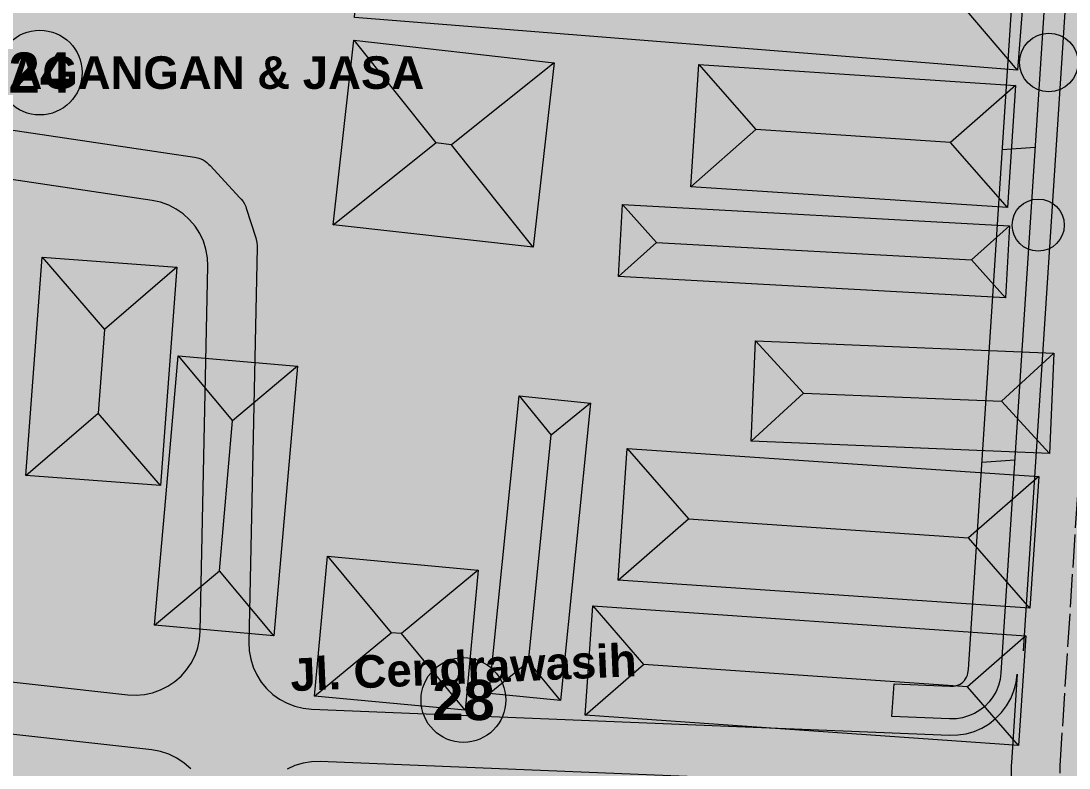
# Model space of a CAD drawing. Header units: metres. Extents: x 305859 to 307221, y 9155922 to 9156786.
# Drawn here: x 306810.8 to 306875.2, y 9156297.3 to 9156343.2 of the extents above; entities that cross this region are included whole.
import ezdxf
from ezdxf.enums import TextEntityAlignment as Align

# ---------------------------------------------------------------- set-up
doc = ezdxf.new("R2010")
doc.units = ezdxf.units.M
doc.linetypes.add('DASHED', pattern=[1.524, 1.27, -0.254])
doc.linetypes.add('DASHED2', pattern=[0.762, 0.635, -0.127])
for name, color, linetype, lineweight, true_color in [('A-ALUR_WISATA', 7, 'DASHED2', 50, 0xeb7800), ('B-BANGUNAN_PERDAGANGAN', 7, 'Continuous', 13, 0xde7878), ('B-BAYANGAN', 7, 'Continuous', 0, 0x76786c), ('J-BADAN_KOLEKTOR', 7, 'Continuous', 13, 0x6e6e6e), ('J-MARKA_TEPI', 7, 'Continuous', 13, 0xffffff), ('J-PERKERASAN_JALAN', 7, 'Continuous', 9, 0x989896), ('J-SUMBU_KOLEKTOR', 7, 'DASHED', 18, 0xffffff), ('P-TROTOAR_AYANI', 7, 'Continuous', 9, 0xd6c8b2), ('S-ZEBRA_CROSS', 7, 'Continuous', 0, 0xffffff), ('T-LABEL_JALAN', 7, 'Continuous', 0, 0x282828), ('T-LABEL_ZONA', 7, 'Continuous', 0, 0x3c3c3c), ('T-NOMOR_ELEMEN', 7, 'Continuous', 18, 0x141414), ('V-JALUR_HIJAU_AYANI', 7, 'Continuous', 0, 0x96cd78), ('V-POHON_PENEDUH', 7, 'Continuous', 13, 0x288232)]:
    doc.layers.add(name, color=color, linetype=linetype, lineweight=lineweight, true_color=true_color)
for name, color, linetype in [('G-PERKERASAN', 7, 'Continuous'), ('G-TANAH', 7, 'Continuous'), ('J-MARKA_JALAN', 7, 'Continuous')]:
    doc.layers.add(name, color=color, linetype=linetype)
doc.styles.add('ARIALB', font='arialbd.ttf')

# ---------------------------------------------------------------- blocks, each defined once
blk = doc.blocks.new('POHON')
at = {"true_color": 0x3e843e}
h = blk.add_hatch(color=97, dxfattribs=at)
h.dxf.hatch_style = 1
edge = h.paths.add_edge_path()
edge.add_arc((0, 0.78), 0.32, 0, 360)
at = {"true_color": 0x347638}
h = blk.add_hatch(color=97, dxfattribs=at)
h.dxf.hatch_style = 1
edge = h.paths.add_edge_path()
edge.add_arc((0, 0), 1, 0, 360)
at = {"true_color": 0x3e843e}
h = blk.add_hatch(color=97, dxfattribs=at)
h.dxf.hatch_style = 1
edge = h.paths.add_edge_path()
edge.add_arc((-0.552, 0.552), 0.32, 0, 360)
at = {"true_color": 0x62a556}
h = blk.add_hatch(color=85, dxfattribs=at)
h.dxf.hatch_style = 1
edge = h.paths.add_edge_path()
edge.add_arc((-0.2, 0.22), 0.55, 0, 360)
at = {"true_color": 0x3e843e}
h = blk.add_hatch(color=97, dxfattribs=at)
h.dxf.hatch_style = 1
edge = h.paths.add_edge_path()
edge.add_arc((0.552, 0.552), 0.32, 0, 360)
at = {"true_color": 0x697060}
h = blk.add_hatch(color=251, dxfattribs=at)
h.dxf.hatch_style = 1
edge = h.paths.add_edge_path()
edge.add_arc((0.38, -0.38), 1, 0, 360)
at = {"true_color": 0x3e843e}
h = blk.add_hatch(color=97, dxfattribs=at)
h.dxf.hatch_style = 1
edge = h.paths.add_edge_path()
edge.add_arc((-0.78, 0), 0.32, 0, 360)
h = blk.add_hatch(color=97, dxfattribs=at)
h.dxf.hatch_style = 1
edge = h.paths.add_edge_path()
edge.add_arc((0.78, 0), 0.32, 0, 360)
h = blk.add_hatch(color=97, dxfattribs=at)
h.dxf.hatch_style = 1
edge = h.paths.add_edge_path()
edge.add_arc((-0.552, -0.552), 0.32, 0, 360)
h = blk.add_hatch(color=97, dxfattribs=at)
h.dxf.hatch_style = 1
edge = h.paths.add_edge_path()
edge.add_arc((0.552, -0.552), 0.32, 0, 360)
h = blk.add_hatch(color=97, dxfattribs=at)
h.dxf.hatch_style = 1
edge = h.paths.add_edge_path()
edge.add_arc((0, -0.78), 0.32, 0, 360)
at = {"color": 99, "lineweight": 9, "true_color": 0x235528}
blk.add_circle((0, 0), 1, dxfattribs=at)

msp = doc.modelspace()

# ---------------------------------------------------------------- hatches: boundary and pattern name
at = {"layer": 'A-ALUR_WISATA', "true_color": 0xeb7800}
h = msp.add_hatch(color=30, dxfattribs=at)
h.dxf.hatch_style = 1
h.paths.add_polyline_path([(306806.538, 9156302.502), (306812.01, 9156302.062), (306811.882, 9156300.468), (306806.406, 9156300.907), (306806.397, 9156300.908), (306805.892, 9156300.954), (306806.038, 9156302.548), (306806.538, 9156302.502)])
h = msp.add_hatch(color=30, dxfattribs=at)
h.dxf.hatch_style = 1
h.paths.add_polyline_path([(306820.976, 9156301.42), (306820.869, 9156299.824), (306814.882, 9156300.227), (306814.99, 9156301.824), (306820.976, 9156301.42)])
h = msp.add_hatch(color=30, dxfattribs=at)
h.dxf.hatch_style = 1
h.paths.add_polyline_path([(306844.903, 9156299.79), (306840.122, 9156297.588), (306840.084, 9156301.908)])
h = msp.add_hatch(color=30, dxfattribs=at)
h.dxf.hatch_style = 1
h.paths.add_polyline_path([(306829.95, 9156300.92), (306829.866, 9156299.323), (306823.875, 9156299.638), (306823.959, 9156301.236), (306829.95, 9156300.92)])
h = msp.add_hatch(color=30, dxfattribs=at)
h.dxf.hatch_style = 1
h.paths.add_polyline_path([(306836.921, 9156300.67), (306838.916, 9156300.64), (306838.891, 9156299.04), (306836.888, 9156299.07), (306836.872, 9156299.071), (306832.878, 9156299.212), (306832.935, 9156300.811), (306836.921, 9156300.67)])
h = msp.add_hatch(color=30, dxfattribs=at)
h.dxf.hatch_style = 1
h.paths.add_polyline_path([(306843.147, 9156300.575), (306847.896, 9156300.617), (306847.91, 9156299.017), (306843.151, 9156298.975), (306843.132, 9156298.975), (306841.891, 9156298.994), (306841.915, 9156300.594), (306843.147, 9156300.575)])
h = msp.add_hatch(color=30, dxfattribs=at)
h.dxf.hatch_style = 1
h.paths.add_polyline_path([(306854.017, 9156300.669), (306856.896, 9156300.692), (306856.909, 9156299.092), (306854.031, 9156299.069), (306850.909, 9156299.042), (306850.896, 9156300.642), (306854.017, 9156300.669)])
h = msp.add_hatch(color=30, dxfattribs=at)
h.dxf.hatch_style = 1
h.paths.add_polyline_path([(306862.83, 9156300.737), (306865.897, 9156300.759), (306865.908, 9156299.159), (306862.842, 9156299.138), (306859.908, 9156299.115), (306859.896, 9156300.715), (306862.83, 9156300.737)])
h = msp.add_hatch(color=30, dxfattribs=at)
h.dxf.hatch_style = 1
h.paths.add_polyline_path([(306869.575, 9156300.781), (306869.576, 9156300.781), (306872.172, 9156300.794), (306872.174, 9156300.794), (306874.253, 9156300.8), (306874.256, 9156300.8), (306874.902, 9156300.8), (306874.902, 9156299.2), (306874.257, 9156299.2), (306872.179, 9156299.194), (306869.584, 9156299.181), (306868.907, 9156299.177), (306868.897, 9156300.777), (306869.575, 9156300.781)])
at = {"layer": 'B-BANGUNAN_PERDAGANGAN', "true_color": 0xa85049}
h = msp.add_hatch(color=15, dxfattribs=at)
h.dxf.hatch_style = 1
h.paths.add_polyline_path([(306871.995, 9156340.158), (306866.204, 9156346.947), (306872.993, 9156352.737), (306872.993, 9156352.737), (306871.995, 9156340.158)])
at = {"layer": 'B-BANGUNAN_PERDAGANGAN', "true_color": 0xac524b}
h = msp.add_hatch(color=15, dxfattribs=at)
h.dxf.hatch_style = 1
h.paths.add_polyline_path([(306831.309, 9156343.386), (306838.098, 9156349.177), (306866.204, 9156346.947), (306871.995, 9156340.158), (306831.309, 9156343.386)])
at = {"layer": 'B-BANGUNAN_PERDAGANGAN', "true_color": 0xd8675e}
h = msp.add_hatch(color=13, dxfattribs=at)
h.dxf.hatch_style = 1
h.paths.add_polyline_path([(306836.299, 9156335.682), (306830.002, 9156330.655), (306831.272, 9156341.979), (306836.299, 9156335.682)])
at = {"layer": 'B-BANGUNAN_PERDAGANGAN', "true_color": 0xd3655c}
h = msp.add_hatch(color=13, dxfattribs=at)
h.dxf.hatch_style = 1
h.paths.add_polyline_path([(306843.56, 9156340.602), (306837.262, 9156335.574), (306836.299, 9156335.682), (306831.272, 9156341.979), (306831.272, 9156341.979), (306843.56, 9156340.602)])
at = {"layer": 'B-BANGUNAN_PERDAGANGAN', "true_color": 0xa75049}
h = msp.add_hatch(color=15, dxfattribs=at)
h.dxf.hatch_style = 1
h.paths.add_polyline_path([(306837.262, 9156335.574), (306843.56, 9156340.602), (306842.289, 9156329.277), (306842.289, 9156329.277), (306837.262, 9156335.574)])
at = {"layer": 'B-BANGUNAN_PERDAGANGAN', "true_color": 0xd7675e}
h = msp.add_hatch(color=13, dxfattribs=at)
h.dxf.hatch_style = 1
h.paths.add_polyline_path([(306852.448, 9156340.496), (306852.448, 9156340.496), (306855.951, 9156336.498), (306851.953, 9156332.995), (306852.448, 9156340.496)])
at = {"layer": 'B-BANGUNAN_PERDAGANGAN', "true_color": 0xd4655c}
h = msp.add_hatch(color=13, dxfattribs=at)
h.dxf.hatch_style = 1
h.paths.add_polyline_path([(306867.889, 9156335.71), (306855.951, 9156336.498), (306852.448, 9156340.496), (306871.887, 9156339.213), (306867.889, 9156335.71)])
at = {"layer": 'B-BANGUNAN_PERDAGANGAN', "true_color": 0xa85049}
h = msp.add_hatch(color=15, dxfattribs=at)
h.dxf.hatch_style = 1
h.paths.add_polyline_path([(306867.889, 9156335.71), (306871.887, 9156339.213), (306871.392, 9156331.712), (306867.889, 9156335.71)])
at = {"layer": 'B-BANGUNAN_PERDAGANGAN', "true_color": 0xab524b}
h = msp.add_hatch(color=15, dxfattribs=at)
h.dxf.hatch_style = 1
h.paths.add_polyline_path([(306851.953, 9156332.995), (306855.951, 9156336.498), (306867.889, 9156335.71), (306871.392, 9156331.712), (306871.392, 9156331.712), (306851.953, 9156332.995)])
at = {"layer": 'B-BANGUNAN_PERDAGANGAN', "true_color": 0xac524b}
h = msp.add_hatch(color=15, dxfattribs=at)
h.dxf.hatch_style = 1
h.paths.add_polyline_path([(306836.299, 9156335.682), (306837.262, 9156335.574), (306842.289, 9156329.277), (306830.002, 9156330.655), (306836.299, 9156335.682)])
at = {"layer": 'B-BANGUNAN_PERDAGANGAN', "true_color": 0xd6665e}
h = msp.add_hatch(color=13, dxfattribs=at)
h.dxf.hatch_style = 1
h.paths.add_polyline_path([(306849.851, 9156329.572), (306847.526, 9156327.49), (306847.769, 9156331.897), (306849.851, 9156329.572)])
at = {"layer": 'B-BANGUNAN_PERDAGANGAN', "true_color": 0xd4655c}
h = msp.add_hatch(color=13, dxfattribs=at)
h.dxf.hatch_style = 1
h.paths.add_polyline_path([(306871.507, 9156330.59), (306869.182, 9156328.507), (306849.851, 9156329.572), (306847.769, 9156331.897), (306871.507, 9156330.59)])
at = {"layer": 'B-BANGUNAN_PERDAGANGAN', "true_color": 0xa95149}
h = msp.add_hatch(color=15, dxfattribs=at)
h.dxf.hatch_style = 1
h.paths.add_polyline_path([(306869.182, 9156328.507), (306871.507, 9156330.59), (306871.264, 9156326.182), (306871.264, 9156326.182), (306869.182, 9156328.507)])
at = {"layer": 'B-BANGUNAN_PERDAGANGAN', "true_color": 0xab524b}
h = msp.add_hatch(color=15, dxfattribs=at)
h.dxf.hatch_style = 1
h.paths.add_polyline_path([(306849.851, 9156329.572), (306869.182, 9156328.507), (306871.264, 9156326.182), (306847.526, 9156327.49), (306847.526, 9156327.49), (306849.851, 9156329.572)])
at = {"layer": 'B-BANGUNAN_PERDAGANGAN', "true_color": 0xd7675e}
h = msp.add_hatch(color=13, dxfattribs=at)
h.dxf.hatch_style = 1
h.paths.add_polyline_path([(306812.14, 9156328.678), (306815.965, 9156324.235), (306815.581, 9156319.098), (306811.138, 9156315.273), (306812.14, 9156328.678)])
at = {"layer": 'B-BANGUNAN_PERDAGANGAN', "true_color": 0xd4655c}
h = msp.add_hatch(color=13, dxfattribs=at)
h.dxf.hatch_style = 1
h.paths.add_polyline_path([(306815.965, 9156324.235), (306812.14, 9156328.678), (306820.408, 9156328.06), (306815.965, 9156324.235)])
at = {"layer": 'B-BANGUNAN_PERDAGANGAN', "true_color": 0xa85049}
h = msp.add_hatch(color=15, dxfattribs=at)
h.dxf.hatch_style = 1
h.paths.add_polyline_path([(306815.581, 9156319.098), (306815.965, 9156324.235), (306820.408, 9156328.06), (306819.406, 9156314.655), (306819.406, 9156314.655), (306815.581, 9156319.098)])
at = {"layer": 'B-BANGUNAN_PERDAGANGAN', "true_color": 0xd6665d}
h = msp.add_hatch(color=13, dxfattribs=at)
h.dxf.hatch_style = 1
h.paths.add_polyline_path([(306858.87, 9156320.329), (306855.669, 9156317.376), (306855.918, 9156323.53), (306858.87, 9156320.329)])
at = {"layer": 'B-BANGUNAN_PERDAGANGAN', "true_color": 0xd4655d}
h = msp.add_hatch(color=13, dxfattribs=at)
h.dxf.hatch_style = 1
h.paths.add_polyline_path([(306874.227, 9156322.789), (306871.025, 9156319.837), (306858.87, 9156320.329), (306855.918, 9156323.53), (306855.918, 9156323.53), (306874.227, 9156322.789)])
at = {"layer": 'B-BANGUNAN_PERDAGANGAN', "true_color": 0xd7675e}
h = msp.add_hatch(color=13, dxfattribs=at)
h.dxf.hatch_style = 1
h.paths.add_polyline_path([(306823.836, 9156318.638), (306823.025, 9156309.419), (306819.045, 9156306.082), (306819.671, 9156313.2), (306820.5, 9156322.619), (306820.5, 9156322.619), (306823.836, 9156318.638)])
at = {"layer": 'B-BANGUNAN_PERDAGANGAN', "true_color": 0xd3655c}
h = msp.add_hatch(color=13, dxfattribs=at)
h.dxf.hatch_style = 1
h.paths.add_polyline_path([(306823.836, 9156318.638), (306820.5, 9156322.619), (306827.817, 9156321.975), (306823.836, 9156318.638)])
at = {"layer": 'B-BANGUNAN_PERDAGANGAN', "true_color": 0xa9514a}
h = msp.add_hatch(color=15, dxfattribs=at)
h.dxf.hatch_style = 1
h.paths.add_polyline_path([(306871.025, 9156319.837), (306874.227, 9156322.789), (306873.978, 9156316.635), (306873.978, 9156316.635), (306871.025, 9156319.837)])
at = {"layer": 'B-BANGUNAN_PERDAGANGAN', "true_color": 0xa85049}
h = msp.add_hatch(color=15, dxfattribs=at)
h.dxf.hatch_style = 1
h.paths.add_polyline_path([(306826.361, 9156305.438), (306826.361, 9156305.438), (306823.025, 9156309.419), (306823.836, 9156318.638), (306827.817, 9156321.975), (306826.361, 9156305.438)])
at = {"layer": 'B-BANGUNAN_PERDAGANGAN', "true_color": 0xd7675e}
h = msp.add_hatch(color=13, dxfattribs=at)
h.dxf.hatch_style = 1
h.paths.add_polyline_path([(306841.427, 9156320.162), (306843.392, 9156317.753), (306841.984, 9156303.871), (306839.575, 9156301.906), (306839.575, 9156301.906), (306841.427, 9156320.162)])
at = {"layer": 'B-BANGUNAN_PERDAGANGAN', "true_color": 0xd3655c}
h = msp.add_hatch(color=13, dxfattribs=at)
h.dxf.hatch_style = 1
h.paths.add_polyline_path([(306845.801, 9156319.718), (306845.801, 9156319.718), (306843.392, 9156317.753), (306841.427, 9156320.162), (306845.801, 9156319.718)])
at = {"layer": 'B-BANGUNAN_PERDAGANGAN', "true_color": 0xa85049}
h = msp.add_hatch(color=15, dxfattribs=at)
h.dxf.hatch_style = 1
h.paths.add_polyline_path([(306841.984, 9156303.871), (306843.392, 9156317.753), (306845.801, 9156319.718), (306843.949, 9156301.462), (306841.984, 9156303.871)])
at = {"layer": 'B-BANGUNAN_PERDAGANGAN', "true_color": 0xab524a}
h = msp.add_hatch(color=15, dxfattribs=at)
h.dxf.hatch_style = 1
h.paths.add_polyline_path([(306858.87, 9156320.329), (306871.025, 9156319.837), (306873.978, 9156316.635), (306855.669, 9156317.376), (306858.87, 9156320.329)])
at = {"layer": 'B-BANGUNAN_PERDAGANGAN', "true_color": 0xab524b}
h = msp.add_hatch(color=15, dxfattribs=at)
h.dxf.hatch_style = 1
h.paths.add_polyline_path([(306815.581, 9156319.098), (306819.406, 9156314.655), (306811.138, 9156315.273), (306815.581, 9156319.098)])
at = {"layer": 'B-BANGUNAN_PERDAGANGAN', "true_color": 0xd7675e}
h = msp.add_hatch(color=13, dxfattribs=at)
h.dxf.hatch_style = 1
h.paths.add_polyline_path([(306851.818, 9156312.622), (306847.5, 9156308.854), (306848.05, 9156316.94), (306851.818, 9156312.622)])
at = {"layer": 'B-BANGUNAN_PERDAGANGAN', "true_color": 0xd4655c}
h = msp.add_hatch(color=13, dxfattribs=at)
h.dxf.hatch_style = 1
h.paths.add_polyline_path([(306873.318, 9156315.22), (306868.999, 9156311.452), (306851.818, 9156312.622), (306848.05, 9156316.94), (306873.318, 9156315.22)])
at = {"layer": 'B-BANGUNAN_PERDAGANGAN', "true_color": 0xa85049}
h = msp.add_hatch(color=15, dxfattribs=at)
h.dxf.hatch_style = 1
h.paths.add_polyline_path([(306872.767, 9156307.134), (306872.767, 9156307.134), (306868.999, 9156311.452), (306873.318, 9156315.22), (306872.767, 9156307.134)])
at = {"layer": 'B-BANGUNAN_PERDAGANGAN', "true_color": 0xab524b}
h = msp.add_hatch(color=15, dxfattribs=at)
h.dxf.hatch_style = 1
h.paths.add_polyline_path([(306851.818, 9156312.622), (306868.999, 9156311.452), (306872.767, 9156307.134), (306847.5, 9156308.854), (306847.5, 9156308.854), (306851.818, 9156312.622)])
at = {"layer": 'B-BANGUNAN_PERDAGANGAN', "true_color": 0xd7675e}
h = msp.add_hatch(color=13, dxfattribs=at)
h.dxf.hatch_style = 1
h.paths.add_polyline_path([(306829.662, 9156310.326), (306829.662, 9156310.326), (306833.564, 9156305.629), (306828.868, 9156301.727), (306829.662, 9156310.326)])
at = {"layer": 'B-BANGUNAN_PERDAGANGAN', "true_color": 0xd3655c}
h = msp.add_hatch(color=13, dxfattribs=at)
h.dxf.hatch_style = 1
h.paths.add_polyline_path([(306834.208, 9156305.57), (306833.564, 9156305.629), (306829.662, 9156310.326), (306838.904, 9156309.472), (306834.208, 9156305.57)])
at = {"layer": 'B-BANGUNAN_PERDAGANGAN', "true_color": 0xac524b}
h = msp.add_hatch(color=15, dxfattribs=at)
h.dxf.hatch_style = 1
h.paths.add_polyline_path([(306823.025, 9156309.419), (306826.361, 9156305.438), (306821.066, 9156305.904), (306819.045, 9156306.082), (306819.045, 9156306.082), (306823.025, 9156309.419)])
at = {"layer": 'B-BANGUNAN_PERDAGANGAN', "true_color": 0xa85049}
h = msp.add_hatch(color=15, dxfattribs=at)
h.dxf.hatch_style = 1
h.paths.add_polyline_path([(306834.208, 9156305.57), (306838.904, 9156309.472), (306838.11, 9156300.874), (306834.208, 9156305.57)])
at = {"layer": 'B-BANGUNAN_PERDAGANGAN', "true_color": 0xd7675e}
h = msp.add_hatch(color=13, dxfattribs=at)
h.dxf.hatch_style = 1
h.paths.add_polyline_path([(306845.933, 9156307.283), (306849.061, 9156303.687), (306845.465, 9156300.559), (306845.465, 9156300.559), (306845.933, 9156307.283)])
at = {"layer": 'B-BANGUNAN_PERDAGANGAN', "true_color": 0xd4655c}
h = msp.add_hatch(color=13, dxfattribs=at)
h.dxf.hatch_style = 1
h.paths.add_polyline_path([(306872.524, 9156305.431), (306872.524, 9156305.43), (306868.928, 9156302.303), (306849.061, 9156303.687), (306845.933, 9156307.283), (306872.524, 9156305.431)])
at = {"layer": 'B-BANGUNAN_PERDAGANGAN', "true_color": 0xac524b}
h = msp.add_hatch(color=15, dxfattribs=at)
h.dxf.hatch_style = 1
h.paths.add_polyline_path([(306828.868, 9156301.727), (306833.564, 9156305.629), (306834.208, 9156305.57), (306838.11, 9156300.874), (306838.11, 9156300.874), (306828.868, 9156301.727)])
at = {"layer": 'B-BANGUNAN_PERDAGANGAN', "true_color": 0xa85049}
h = msp.add_hatch(color=15, dxfattribs=at)
h.dxf.hatch_style = 1
h.paths.add_polyline_path([(306868.928, 9156302.303), (306872.524, 9156305.43), (306872.056, 9156298.707), (306868.928, 9156302.303)])
at = {"layer": 'B-BANGUNAN_PERDAGANGAN', "true_color": 0xac524b}
h = msp.add_hatch(color=15, dxfattribs=at)
h.dxf.hatch_style = 1
h.paths.add_polyline_path([(306841.984, 9156303.871), (306843.949, 9156301.462), (306839.575, 9156301.906), (306841.984, 9156303.871)])
at = {"layer": 'B-BANGUNAN_PERDAGANGAN', "true_color": 0xab524b}
h = msp.add_hatch(color=15, dxfattribs=at)
h.dxf.hatch_style = 1
h.paths.add_polyline_path([(306849.061, 9156303.687), (306868.928, 9156302.303), (306872.056, 9156298.707), (306845.465, 9156300.559), (306849.061, 9156303.687)])
at = {"layer": 'B-BAYANGAN', "true_color": 0x76786c}
h = msp.add_hatch(color=8, dxfattribs=at)
h.dxf.hatch_style = 1
h.paths.add_polyline_path([(306874.043, 9156351.687), (306873.045, 9156339.107), (306832.359, 9156342.336), (306833.357, 9156354.916), (306874.043, 9156351.687)])
h = msp.add_hatch(color=8, dxfattribs=at)
h.dxf.hatch_style = 1
h.paths.add_polyline_path([(306844.61, 9156339.552), (306843.339, 9156328.227), (306831.052, 9156329.605), (306832.322, 9156340.93), (306844.61, 9156339.552)])
h = msp.add_hatch(color=8, dxfattribs=at)
h.dxf.hatch_style = 1
h.paths.add_polyline_path([(306872.937, 9156338.163), (306872.442, 9156330.662), (306853.003, 9156331.945), (306853.498, 9156339.446), (306872.937, 9156338.163)])
h = msp.add_hatch(color=8, dxfattribs=at)
h.dxf.hatch_style = 1
h.paths.add_polyline_path([(306872.557, 9156329.54), (306872.314, 9156325.132), (306848.576, 9156326.44), (306848.819, 9156330.847), (306872.557, 9156329.54)])
h = msp.add_hatch(color=8, dxfattribs=at)
h.dxf.hatch_style = 1
h.paths.add_polyline_path([(306821.458, 9156327.01), (306820.456, 9156313.605), (306812.188, 9156314.223), (306813.19, 9156327.628), (306821.458, 9156327.01)])
h = msp.add_hatch(color=8, dxfattribs=at)
h.dxf.hatch_style = 1
h.paths.add_polyline_path([(306875.277, 9156321.739), (306875.028, 9156315.585), (306856.719, 9156316.326), (306856.968, 9156322.48), (306875.277, 9156321.739)])
h = msp.add_hatch(color=8, dxfattribs=at)
h.dxf.hatch_style = 1
h.paths.add_polyline_path([(306811.791, 9156320.169), (306809.939, 9156307.336), (306801.218, 9156308.595), (306803.07, 9156321.427), (306811.791, 9156320.169)])
h = msp.add_hatch(color=8, dxfattribs=at)
h.dxf.hatch_style = 1
h.paths.add_polyline_path([(306828.867, 9156320.925), (306827.411, 9156304.388), (306820.095, 9156305.032), (306820.721, 9156312.149), (306821.55, 9156321.569), (306828.867, 9156320.925)])
h = msp.add_hatch(color=8, dxfattribs=at)
h.dxf.hatch_style = 1
h.paths.add_polyline_path([(306846.851, 9156318.668), (306844.999, 9156300.412), (306840.625, 9156300.856), (306842.477, 9156319.112), (306846.851, 9156318.668)])
h = msp.add_hatch(color=8, dxfattribs=at)
h.dxf.hatch_style = 1
h.paths.add_polyline_path([(306874.368, 9156314.17), (306873.817, 9156306.084), (306848.55, 9156307.804), (306849.1, 9156315.89), (306874.368, 9156314.17)])
h = msp.add_hatch(color=8, dxfattribs=at)
h.dxf.hatch_style = 1
h.paths.add_polyline_path([(306839.954, 9156308.422), (306839.16, 9156299.823), (306829.918, 9156300.677), (306830.712, 9156309.276), (306839.954, 9156308.422)])
h = msp.add_hatch(color=8, dxfattribs=at)
h.dxf.hatch_style = 1
h.paths.add_polyline_path([(306873.574, 9156304.381), (306873.106, 9156297.657), (306846.515, 9156299.509), (306846.983, 9156306.233), (306873.574, 9156304.381)])
at = {"layer": 'G-PERKERASAN', "true_color": 0xe0ded9}
h = msp.add_hatch(color=254, dxfattribs=at)
h.dxf.hatch_style = 1
h.paths.add_polyline_path([(306908.991, 9156199.224), (306871.946, 9156198.019), (306868.838, 9156144.144), (306843.973, 9156139.654), (306613.966, 9156113.407), (306520.721, 9156109.954), (306448.831, 9156118.111), (306448.831, 9156123.174), (306477.156, 9156118.515), (306520.147, 9156115.685), (306566.866, 9156115.258), (306613.832, 9156118.698), (306780.378, 9156142.221), (306834.175, 9156150.611), (306834.206, 9156150.614), (306834.236, 9156150.619), (306836.67, 9156150.94), (306832.652, 9156160.25), (306794.325, 9156155.537), (306785.065, 9156153.865), (306754.667, 9156148.377), (306749.086, 9156147.369), (306735.941, 9156145.416), (306694.109, 9156139.201), (306682.572, 9156137.435), (306647.045, 9156131.998), (306596.424, 9156127.396), (306534.299, 9156127.396), (306532.491, 9156127.582), (306527.336, 9156128.112), (306527.76, 9156145.94), (306529.801, 9156231.677), (306512.264, 9156228.096), (306472.743, 9156232.048), (306466.174, 9156213.241), (306448.831, 9156196.713), (306448.831, 9156532.371), (306504.834, 9156523.084), (306572.178, 9156510.306), (306677.166, 9156490.276), (306781.809, 9156471.972), (306833.432, 9156467.309), (306884.355, 9156462.71), (306888.869, 9156462.302), (306908.991, 9156460.229), (306908.991, 9156405.135), (306880.738, 9156410.367), (306872.191, 9156289.958), (306880.063, 9156289.504), (306887.261, 9156399.075), (306908.991, 9156395.952), (306908.991, 9156283.201), (306908.991, 9156208.942), (306891.749, 9156208.374), (306886.184, 9156208.191), (306882.096, 9156208.056), (306881.637, 9156222), (306879.908, 9156222), (306879.787, 9156200), (306885.632, 9156200.303), (306885.601, 9156199.857), (306906.625, 9156201.392), (306908.7, 9156201.5), (306908.991, 9156201.535), (306908.991, 9156199.224)])
at = {"layer": 'G-TANAH', "true_color": 0xddc498}
h = msp.add_hatch(color=31, dxfattribs=at)
h.dxf.hatch_style = 1
h.paths.add_polyline_path([(306990.914, 9156275.514), (306984.02, 9156275.967), (306957.078, 9156277.737), (306964.322, 9156387.999), (306887.261, 9156399.075), (306880.063, 9156289.504), (306871.511, 9156289.998), (306880.545, 9156410.402), (306972.637, 9156393.351), (306964.486, 9156279.602), (306990.978, 9156277.564), (306990.915, 9156275.513), (306990.915, 9156275.514), (306990.914, 9156275.514)])
at = {"layer": 'G-TANAH', "true_color": 0xba9c6e}
h = msp.add_hatch(dxfattribs=at)
h.set_pattern_fill('AR-SAND', color=33, scale=0.06)
h.paths.add_polyline_path([(306990.914, 9156275.514), (306984.02, 9156275.967), (306957.078, 9156277.737), (306964.322, 9156387.999), (306887.261, 9156399.075), (306880.063, 9156289.504), (306871.511, 9156289.998), (306880.545, 9156410.402), (306972.637, 9156393.351), (306964.486, 9156279.602), (306990.978, 9156277.564), (306990.915, 9156275.513), (306990.915, 9156275.514), (306990.914, 9156275.514)])
at = {"layer": 'J-BADAN_KOLEKTOR', "true_color": 0x54565a}
h = msp.add_hatch(color=251, dxfattribs=at)
h.dxf.hatch_style = 1
h.paths.add_polyline_path([(306895.109, 9156755), (306901.126, 9156755), (306901.06, 9156754.126), (306900.401, 9156745.424), (306900.396, 9156745.357), (306900.393, 9156745.291), (306895.475, 9156629.11), (306895.474, 9156629.085), (306895.474, 9156629.061), (306893.315, 9156557.748), (306893.149, 9156552.271), (306893.014, 9156547.717), (306892.993, 9156546.713), (306891.335, 9156465.673), (306891.237, 9156460.847), (306891.218, 9156460.566), (306890.645, 9156455.57), (306884.99, 9156406.251), (306884.352, 9156400.688), (306883.008, 9156380.059), (306877.639, 9156297.634), (306877.621, 9156297.351), (306877.32, 9156262.081), (306877.209, 9156249.122), (306877.194, 9156247.327), (306877.054, 9156230.998), (306876.993, 9156223.828), (306876.993, 9156223.827), (306876.813, 9156202.951), (306876.76, 9156196.862), (306876.753, 9156196.674), (306876.43, 9156192.144), (306875.837, 9156183.84), (306875.836, 9156183.815), (306875.834, 9156183.79), (306874.011, 9156152.681), (306874.01, 9156152.675), (306874.01, 9156152.669), (306873.9, 9156150.695), (306873.792, 9156148.75), (306873.788, 9156148.669), (306873.786, 9156148.588), (306873.743, 9156145.719), (306873.719, 9156144.136), (306873.718, 9156144.098), (306873.716, 9156144.044), (306873.716, 9156144.024), (306873.714, 9156143.986), (306873.657, 9156142.889), (306873.495, 9156139.805), (306873.492, 9156139.752), (306873.491, 9156139.7), (306873.213, 9156129.068), (306873.057, 9156123.08), (306872.863, 9156115.623), (306872.83, 9156115.253), (306872.163, 9156110.834), (306864.194, 9156058.08), (306864.167, 9156057.904), (306864.156, 9156057.726), (306856.177, 9155926.453), (306856.161, 9155926.329), (306856.143, 9155926.324), (306850.18, 9155926.687), (306850.597, 9155933.547), (306857.836, 9156052.639), (306858.186, 9156058.401), (306858.215, 9156058.667), (306858.909, 9156063.262), (306864.38, 9156099.484), (306866.833, 9156115.72), (306866.87, 9156115.965), (306866.876, 9156116.213), (306866.922, 9156117.98), (306867.495, 9156139.935), (306867.495, 9156139.962), (306867.497, 9156140.001), (306867.498, 9156140.014), (306867.499, 9156140.041), (306867.717, 9156144.189), (306867.72, 9156144.264), (306867.722, 9156144.338), (306867.781, 9156148.295), (306867.789, 9156148.8), (306867.79, 9156148.84), (306867.793, 9156148.916), (306867.793, 9156148.921), (306867.795, 9156148.961), (306867.862, 9156150.175), (306868.019, 9156153.006), (306869.543, 9156179.003), (306869.847, 9156184.185), (306869.849, 9156184.223), (306870.257, 9156189.937), (306870.599, 9156194.727), (306870.753, 9156196.882), (306870.761, 9156197.007), (306870.763, 9156197.132), (306870.863, 9156208.724), (306870.993, 9156223.879), (306870.993, 9156223.879), (306871.049, 9156230.433), (306871.196, 9156247.647), (306871.329, 9156263.171), (306871.446, 9156276.873), (306871.551, 9156289.206), (306871.622, 9156297.487), (306871.628, 9156297.656), (306871.981, 9156303.077), (306872.914, 9156317.396), (306878.368, 9156401.127), (306878.372, 9156401.176), (306878.38, 9156401.273), (306878.385, 9156401.322), (306880.543, 9156420.136), (306884.601, 9156455.528), (306885.241, 9156461.11), (306885.363, 9156467.081), (306887.015, 9156547.847), (306887.016, 9156547.874), (306887.152, 9156552.449), (306887.152, 9156552.45), (306889.305, 9156623.574), (306889.305, 9156623.574), (306889.478, 9156629.285), (306889.479, 9156629.321), (306889.699, 9156634.526), (306892.239, 9156694.527), (306894.165, 9156740.037), (306894.403, 9156745.661), (306894.409, 9156745.761), (306894.798, 9156750.892), (306895.109, 9156755)])
at = {"layer": 'J-MARKA_JALAN', "true_color": 0xffffff}
h = msp.add_hatch(color=7, dxfattribs=at)
h.dxf.hatch_style = 1
h.paths.add_polyline_path([(306874.915, 9156327.2), (306874.165, 9156325.6), (306874.635, 9156325.6), (306874.635, 9156322.8), (306875.195, 9156322.8), (306875.195, 9156325.6), (306875.665, 9156325.6)])
at = {"layer": 'J-PERKERASAN_JALAN', "true_color": 0xa8a8a6}
h = msp.add_hatch(color=253, dxfattribs=at)
h.dxf.hatch_style = 1
h.paths.add_polyline_path([(306746.832, 9156309.677), (306817.409, 9156301.821), (306817.919, 9156301.797), (306818.429, 9156301.838), (306818.928, 9156301.944), (306819.41, 9156302.113), (306819.867, 9156302.341), (306820.291, 9156302.626), (306820.675, 9156302.963), (306821.013, 9156303.345), (306821.299, 9156303.768), (306821.53, 9156304.224), (306821.7, 9156304.705), (306821.808, 9156305.205), (306821.851, 9156305.713), (306822.316, 9156328.115), (306822.293, 9156328.639), (306822.201, 9156329.156), (306822.042, 9156329.656), (306821.819, 9156330.131), (306821.536, 9156330.573), (306821.197, 9156330.973), (306820.809, 9156331.327), (306820.378, 9156331.626), (306819.912, 9156331.866), (306819.418, 9156332.043), (306818.905, 9156332.154), (306796.802, 9156335.438), (306796.706, 9156335.455), (306796.541, 9156335.496), (306796.403, 9156335.546), (306796.271, 9156335.608), (306796.146, 9156335.683), (306796.008, 9156335.784), (306795.934, 9156335.847), (306794.592, 9156337.057), (306794.516, 9156337.129), (306794.392, 9156337.267), (306794.3, 9156337.394), (306794.221, 9156337.532), (306794.158, 9156337.676), (306794.101, 9156337.852), (306794.077, 9156337.954), (306793.793, 9156339.328), (306793.777, 9156339.417), (306793.759, 9156339.573), (306793.756, 9156339.708), (306793.766, 9156339.865), (306793.778, 9156339.954), (306798.226, 9156368.179), (306798.253, 9156368.299), (306798.376, 9156368.288), (306801.081, 9156367.862), (306801.201, 9156367.835), (306801.19, 9156367.712), (306797.215, 9156342.489), (306797.167, 9156341.965), (306797.189, 9156341.44), (306797.279, 9156340.921), (306797.437, 9156340.419), (306797.659, 9156339.943), (306797.942, 9156339.499), (306798.281, 9156339.096), (306798.67, 9156338.742), (306799.101, 9156338.441), (306799.569, 9156338.2), (306800.064, 9156338.022), (306800.578, 9156337.91), (306821.494, 9156334.803), (306821.589, 9156334.786), (306821.752, 9156334.746), (306821.888, 9156334.697), (306822.018, 9156334.637), (306822.143, 9156334.563), (306822.259, 9156334.479), (306822.385, 9156334.367), (306822.452, 9156334.298), (306824.288, 9156332.324), (306824.361, 9156332.242), (306824.475, 9156332.089), (306824.558, 9156331.947), (306824.636, 9156331.773), (306824.672, 9156331.67), (306825.253, 9156329.863), (306825.284, 9156329.757), (306825.323, 9156329.568), (306825.34, 9156329.376), (306825.341, 9156329.265), (306824.837, 9156305.022), (306824.86, 9156304.506), (306824.949, 9156303.997), (306825.103, 9156303.504), (306825.319, 9156303.035), (306825.593, 9156302.597), (306825.922, 9156302.199), (306826.3, 9156301.846), (306826.719, 9156301.545), (306827.174, 9156301.301), (306827.657, 9156301.117), (306828.159, 9156300.997), (306828.673, 9156300.942), (306867.826, 9156299.34), (306868.341, 9156299.352), (306868.85, 9156299.431), (306869.345, 9156299.574), (306869.817, 9156299.779), (306870.26, 9156300.044), (306870.664, 9156300.363), (306871.024, 9156300.731), (306871.334, 9156301.143), (306871.588, 9156301.591), (306871.783, 9156302.068), (306871.914, 9156302.566), (306871.981, 9156303.077), (306871.628, 9156297.656), (306871.622, 9156297.487), (306871.551, 9156289.206), (306871.524, 9156289.878), (306871.433, 9156290.545), (306871.279, 9156291.2), (306871.062, 9156291.837), (306870.785, 9156292.45), (306870.451, 9156293.034), (306870.062, 9156293.583), (306869.622, 9156294.092), (306869.135, 9156294.556), (306868.606, 9156294.972), (306868.039, 9156295.335), (306867.91, 9156295.401), (306868.394, 9156296.053), (306868.249, 9156296.087), (306867.739, 9156296.141), (306829.204, 9156297.718), (306828.68, 9156297.705), (306828.162, 9156297.624), (306827.659, 9156297.475), (306827.18, 9156297.263), (306826.733, 9156296.989), (306826.326, 9156296.659), (306825.965, 9156296.279), (306825.657, 9156295.855), (306825.407, 9156295.395), (306825.219, 9156294.905), (306825.097, 9156294.396), (306825.043, 9156293.875), (306825.057, 9156293.351), (306825.803, 9156285.331), (306825.809, 9156285.261), (306825.81, 9156285.243), (306825.813, 9156285.172), (306825.892, 9156281.593), (306825.891, 9156281.498), (306825.872, 9156281.289), (306825.854, 9156281.194), (306825.178, 9156277.985), (306825.168, 9156277.941), (306825.166, 9156277.93), (306825.155, 9156277.885), (306813.731, 9156233.802), (306813.692, 9156233.685), (306813.571, 9156233.708), (306811.405, 9156234.27), (306811.288, 9156234.308), (306811.311, 9156234.429), (306822.71, 9156278.418), (306822.752, 9156278.596), (306823.295, 9156281.173), (306823.364, 9156281.628), (306823.38, 9156282.087), (306823.317, 9156284.967), (306823.3, 9156285.249), (306822.408, 9156294.834), (306822.321, 9156295.373), (306822.16, 9156295.896), (306821.93, 9156296.391), (306821.635, 9156296.851), (306821.279, 9156297.266), (306820.871, 9156297.629), (306820.417, 9156297.933), (306819.925, 9156298.172), (306819.406, 9156298.341), (306818.868, 9156298.439), (306746.832, 9156306.458), (306746.832, 9156309.677)])
at = {"layer": 'P-TROTOAR_AYANI', "true_color": 0xd8d0c2}
h = msp.add_hatch(color=254, dxfattribs=at)
h.dxf.hatch_style = 1
h.paths.add_polyline_path([(306881.294, 9156458.906), (306881.675, 9156458.792), (306882.037, 9156458.628), (306882.375, 9156458.418), (306882.682, 9156458.166), (306882.953, 9156457.874), (306883.183, 9156457.55), (306883.368, 9156457.197), (306883.504, 9156456.824), (306883.59, 9156456.435), (306883.624, 9156456.039), (306883.604, 9156455.609), (306877.392, 9156401.436), (306877.391, 9156401.424), (306877.386, 9156401.375), (306877.384, 9156401.363), (306877.376, 9156401.265), (306877.375, 9156401.253), (306877.371, 9156401.204), (306877.37, 9156401.192), (306870.985, 9156303.174), (306870.931, 9156302.759), (306870.832, 9156302.386), (306870.687, 9156302.028), (306870.496, 9156301.693), (306870.264, 9156301.384), (306869.994, 9156301.108), (306869.691, 9156300.869), (306869.359, 9156300.67), (306869.005, 9156300.517), (306868.634, 9156300.409), (306868.253, 9156300.351), (306867.835, 9156300.341), (306864.296, 9156300.486), (306864.426, 9156302.482), (306867.852, 9156302.342), (306868.077, 9156302.347), (306868.203, 9156302.367), (306868.326, 9156302.402), (306868.444, 9156302.453), (306868.553, 9156302.519), (306868.654, 9156302.598), (306868.743, 9156302.69), (306868.82, 9156302.792), (306868.883, 9156302.903), (306868.932, 9156303.022), (306868.964, 9156303.145), (306868.994, 9156303.368), (306875.374, 9156401.322), (306875.377, 9156401.358), (306875.381, 9156401.407), (306875.384, 9156401.444), (306875.392, 9156401.542), (306875.396, 9156401.578), (306875.401, 9156401.627), (306875.405, 9156401.664), (306881.609, 9156455.77), (306881.62, 9156456.002), (306881.609, 9156456.133), (306881.58, 9156456.262), (306881.535, 9156456.386), (306881.474, 9156456.502), (306881.398, 9156456.61), (306881.308, 9156456.706), (306881.206, 9156456.79), (306881.094, 9156456.86), (306880.974, 9156456.914), (306880.848, 9156456.952), (306880.619, 9156456.988), (306877.255, 9156457.297), (306877.482, 9156459.285), (306880.868, 9156458.974), (306881.294, 9156458.906)])
at = {"layer": 'P-TROTOAR_AYANI', "true_color": 0xc4bcae}
h = msp.add_hatch(dxfattribs=at)
h.set_pattern_fill('NET', color=9, scale=6, angle=4)
h.paths.add_polyline_path([(306881.294, 9156458.906), (306881.675, 9156458.792), (306882.037, 9156458.628), (306882.375, 9156458.418), (306882.682, 9156458.166), (306882.953, 9156457.874), (306883.183, 9156457.55), (306883.368, 9156457.197), (306883.504, 9156456.824), (306883.59, 9156456.435), (306883.624, 9156456.039), (306883.604, 9156455.609), (306877.392, 9156401.436), (306877.391, 9156401.424), (306877.386, 9156401.375), (306877.384, 9156401.363), (306877.376, 9156401.265), (306877.375, 9156401.253), (306877.371, 9156401.204), (306877.37, 9156401.192), (306870.985, 9156303.174), (306870.931, 9156302.759), (306870.832, 9156302.386), (306870.687, 9156302.028), (306870.496, 9156301.693), (306870.264, 9156301.384), (306869.994, 9156301.108), (306869.691, 9156300.869), (306869.359, 9156300.67), (306869.005, 9156300.517), (306868.634, 9156300.409), (306868.253, 9156300.351), (306867.835, 9156300.341), (306864.296, 9156300.486), (306864.426, 9156302.482), (306867.852, 9156302.342), (306868.077, 9156302.347), (306868.203, 9156302.367), (306868.326, 9156302.402), (306868.444, 9156302.453), (306868.553, 9156302.519), (306868.654, 9156302.598), (306868.743, 9156302.69), (306868.82, 9156302.792), (306868.883, 9156302.903), (306868.932, 9156303.022), (306868.964, 9156303.145), (306868.994, 9156303.368), (306875.374, 9156401.322), (306875.377, 9156401.358), (306875.381, 9156401.407), (306875.384, 9156401.444), (306875.392, 9156401.542), (306875.396, 9156401.578), (306875.401, 9156401.627), (306875.405, 9156401.664), (306881.609, 9156455.77), (306881.62, 9156456.002), (306881.609, 9156456.133), (306881.58, 9156456.262), (306881.535, 9156456.386), (306881.474, 9156456.502), (306881.398, 9156456.61), (306881.308, 9156456.706), (306881.206, 9156456.79), (306881.094, 9156456.86), (306880.974, 9156456.914), (306880.848, 9156456.952), (306880.619, 9156456.988), (306877.255, 9156457.297), (306877.482, 9156459.285), (306880.868, 9156458.974), (306881.294, 9156458.906)])
at = {"layer": 'S-ZEBRA_CROSS', "true_color": 0xffffff}
h = msp.add_hatch(color=7, dxfattribs=at)
h.dxf.hatch_style = 1
h.paths.add_polyline_path([(306871.41, 9156336.47), (306871.41, 9156339.47), (306871.91, 9156339.47), (306871.91, 9156336.47), (306871.41, 9156336.47)])
h = msp.add_hatch(color=7, dxfattribs=at)
h.dxf.hatch_style = 1
h.paths.add_polyline_path([(306872.21, 9156336.47), (306872.21, 9156339.47), (306872.71, 9156339.47), (306872.71, 9156336.47), (306872.21, 9156336.47)])
h = msp.add_hatch(color=7, dxfattribs=at)
h.dxf.hatch_style = 1
h.paths.add_polyline_path([(306873.01, 9156336.47), (306873.01, 9156339.47), (306873.51, 9156339.47), (306873.51, 9156336.47), (306873.01, 9156336.47)])
h = msp.add_hatch(color=7, dxfattribs=at)
h.dxf.hatch_style = 1
h.paths.add_polyline_path([(306873.81, 9156336.47), (306873.81, 9156339.47), (306874.31, 9156339.47), (306874.31, 9156336.47), (306873.81, 9156336.47)])
h = msp.add_hatch(color=7, dxfattribs=at)
h.dxf.hatch_style = 1
h.paths.add_polyline_path([(306874.61, 9156336.47), (306874.61, 9156339.47), (306875.11, 9156339.47), (306875.11, 9156336.47), (306874.61, 9156336.47)])
h = msp.add_hatch(color=7, dxfattribs=at)
h.dxf.hatch_style = 1
h.paths.add_polyline_path([(306868.937, 9156298.5), (306868.937, 9156301.5), (306869.437, 9156301.5), (306869.437, 9156298.5), (306868.937, 9156298.5)])
h = msp.add_hatch(color=7, dxfattribs=at)
h.dxf.hatch_style = 1
h.paths.add_polyline_path([(306869.737, 9156298.5), (306869.737, 9156301.5), (306870.237, 9156301.5), (306870.237, 9156298.5), (306869.737, 9156298.5)])
h = msp.add_hatch(color=7, dxfattribs=at)
h.dxf.hatch_style = 1
h.paths.add_polyline_path([(306870.537, 9156298.5), (306870.537, 9156301.5), (306871.037, 9156301.5), (306871.037, 9156298.5), (306870.537, 9156298.5)])
h = msp.add_hatch(color=7, dxfattribs=at)
h.dxf.hatch_style = 1
h.paths.add_polyline_path([(306871.337, 9156298.5), (306871.337, 9156301.5), (306871.837, 9156301.5), (306871.837, 9156298.5), (306871.337, 9156298.5)])
h = msp.add_hatch(color=7, dxfattribs=at)
h.dxf.hatch_style = 1
h.paths.add_polyline_path([(306872.137, 9156298.5), (306872.137, 9156301.5), (306872.637, 9156301.5), (306872.637, 9156298.5), (306872.137, 9156298.5)])
h = msp.add_hatch(color=7, dxfattribs=at)
h.dxf.hatch_style = 1
h.paths.add_polyline_path([(306872.937, 9156298.5), (306872.937, 9156301.5), (306873.437, 9156301.5), (306873.437, 9156298.5), (306872.937, 9156298.5)])
h = msp.add_hatch(color=7, dxfattribs=at)
h.dxf.hatch_style = 1
h.paths.add_polyline_path([(306873.737, 9156298.5), (306873.737, 9156301.5), (306874.237, 9156301.5), (306874.237, 9156298.5), (306873.737, 9156298.5)])
h = msp.add_hatch(color=7, dxfattribs=at)
h.dxf.hatch_style = 1
h.paths.add_polyline_path([(306874.537, 9156298.5), (306874.537, 9156301.5), (306875.037, 9156301.5), (306875.037, 9156298.5), (306874.537, 9156298.5)])
at = {"layer": 'T-NOMOR_ELEMEN', "true_color": 0xffffff}
h = msp.add_hatch(color=7, dxfattribs=at)
h.dxf.hatch_style = 1
edge = h.paths.add_edge_path()
edge.add_arc((306812, 9156340), 2.6, 0, 360)
h = msp.add_hatch(color=7, dxfattribs=at)
h.dxf.hatch_style = 1
edge = h.paths.add_edge_path()
edge.add_arc((306838, 9156301.5), 2.6, 0, 360)
at = {"layer": 'V-JALUR_HIJAU_AYANI', "true_color": 0x8abe64}
h = msp.add_hatch(color=83, dxfattribs=at)
h.dxf.hatch_style = 1
h.paths.add_polyline_path([(306881.517, 9156459.883), (306882.025, 9156459.731), (306882.509, 9156459.513), (306882.96, 9156459.233), (306883.369, 9156458.895), (306883.731, 9156458.506), (306884.037, 9156458.073), (306884.284, 9156457.603), (306884.466, 9156457.105), (306884.581, 9156456.587), (306884.626, 9156456.058), (306884.601, 9156455.528), (306878.385, 9156401.322), (306878.38, 9156401.273), (306878.372, 9156401.176), (306878.368, 9156401.127), (306871.981, 9156303.077), (306871.914, 9156302.566), (306871.783, 9156302.068), (306871.588, 9156301.591), (306871.334, 9156301.143), (306871.024, 9156300.731), (306870.664, 9156300.363), (306870.26, 9156300.044), (306869.817, 9156299.779), (306869.345, 9156299.574), (306868.85, 9156299.431), (306868.341, 9156299.352), (306867.826, 9156299.34), (306864.231, 9156299.487), (306864.296, 9156300.486), (306867.835, 9156300.341), (306868.253, 9156300.351), (306868.634, 9156300.409), (306869.005, 9156300.517), (306869.359, 9156300.67), (306869.691, 9156300.869), (306869.994, 9156301.108), (306870.264, 9156301.384), (306870.496, 9156301.693), (306870.687, 9156302.028), (306870.832, 9156302.386), (306870.931, 9156302.759), (306870.985, 9156303.174), (306877.37, 9156401.192), (306877.371, 9156401.204), (306877.375, 9156401.253), (306877.376, 9156401.265), (306877.384, 9156401.363), (306877.386, 9156401.375), (306877.391, 9156401.424), (306877.392, 9156401.436), (306883.604, 9156455.609), (306883.624, 9156456.039), (306883.59, 9156456.435), (306883.504, 9156456.824), (306883.368, 9156457.197), (306883.183, 9156457.55), (306882.953, 9156457.874), (306882.682, 9156458.166), (306882.375, 9156458.418), (306882.037, 9156458.628), (306881.675, 9156458.792), (306881.294, 9156458.906), (306880.868, 9156458.974), (306877.482, 9156459.285), (306877.596, 9156460.279), (306880.993, 9156459.967), (306881.517, 9156459.883)])

# ---------------------------------------------------------------- linework, layer by layer
at = {"layer": 'B-BANGUNAN_PERDAGANGAN', "color": 29, "lineweight": 9, "true_color": 0x69322e}
for p, q in [((306871.995, 9156340.158), (306866.204, 9156346.947)), ((306831.272, 9156341.979), (306836.299, 9156335.682)), ((306843.56, 9156340.602), (306837.262, 9156335.574)), ((306852.448, 9156340.496), (306855.951, 9156336.498)), ((306871.887, 9156339.213), (306867.889, 9156335.71)), ((306851.953, 9156332.995), (306855.951, 9156336.498)), ((306867.889, 9156335.71), (306855.951, 9156336.498)), ((306830.002, 9156330.655), (306836.299, 9156335.682)), ((306837.262, 9156335.574), (306836.299, 9156335.682)), ((306842.289, 9156329.277), (306837.262, 9156335.574)), ((306871.392, 9156331.712), (306867.889, 9156335.71)), ((306847.769, 9156331.897), (306849.851, 9156329.572)), ((306871.507, 9156330.59), (306869.182, 9156328.507)), ((306847.526, 9156327.49), (306849.851, 9156329.572)), ((306849.851, 9156329.572), (306869.182, 9156328.507)), ((306812.14, 9156328.678), (306815.965, 9156324.235)), ((306820.408, 9156328.06), (306815.965, 9156324.235)), ((306871.264, 9156326.182), (306869.182, 9156328.507)), ((306815.965, 9156324.235), (306815.581, 9156319.098)), ((306855.918, 9156323.53), (306858.87, 9156320.329)), ((306820.5, 9156322.619), (306823.836, 9156318.638)), ((306874.227, 9156322.789), (306871.025, 9156319.837)), ((306827.817, 9156321.975), (306823.836, 9156318.638)), ((306841.427, 9156320.162), (306843.392, 9156317.753)), ((306845.801, 9156319.718), (306843.392, 9156317.753)), ((306855.669, 9156317.376), (306858.87, 9156320.329)), ((306858.87, 9156320.329), (306871.025, 9156319.837)), ((306873.978, 9156316.635), (306871.025, 9156319.837)), ((306811.138, 9156315.273), (306815.581, 9156319.098)), ((306819.406, 9156314.655), (306815.581, 9156319.098)), ((306823.025, 9156309.419), (306823.836, 9156318.638)), ((306841.984, 9156303.871), (306843.392, 9156317.753)), ((306848.05, 9156316.94), (306851.818, 9156312.622)), ((306873.318, 9156315.22), (306868.999, 9156311.452)), ((306847.5, 9156308.854), (306851.818, 9156312.622)), ((306851.818, 9156312.622), (306868.999, 9156311.452)), ((306872.767, 9156307.134), (306868.999, 9156311.452)), ((306829.662, 9156310.326), (306833.564, 9156305.629)), ((306819.045, 9156306.082), (306823.025, 9156309.419)), ((306826.361, 9156305.438), (306823.025, 9156309.419)), ((306838.904, 9156309.472), (306834.208, 9156305.57)), ((306845.933, 9156307.283), (306849.061, 9156303.687)), ((306828.868, 9156301.727), (306833.564, 9156305.629)), ((306834.208, 9156305.57), (306833.564, 9156305.629)), ((306838.11, 9156300.874), (306834.208, 9156305.57)), ((306872.524, 9156305.43), (306868.928, 9156302.303)), ((306839.575, 9156301.906), (306841.984, 9156303.871)), ((306843.949, 9156301.462), (306841.984, 9156303.871)), ((306845.465, 9156300.559), (306849.061, 9156303.687)), ((306868.928, 9156302.303), (306849.061, 9156303.687)), ((306872.056, 9156298.707), (306868.928, 9156302.303))]:
    msp.add_line(p, q, dxfattribs=at)
at = {"layer": 'B-BANGUNAN_PERDAGANGAN', "color": 29, "lineweight": 13, "true_color": 0x69322e}
for points in [[(306872.993, 9156352.737), (306871.995, 9156340.157), (306831.309, 9156343.386), (306832.307, 9156355.966), (306872.993, 9156352.737)], [(306843.56, 9156340.602), (306842.29, 9156329.277), (306830.002, 9156330.655), (306831.272, 9156341.98), (306843.56, 9156340.602)], [(306871.887, 9156339.213), (306871.392, 9156331.712), (306851.953, 9156332.995), (306852.448, 9156340.496), (306871.887, 9156339.213)], [(306871.507, 9156330.59), (306871.264, 9156326.182), (306847.526, 9156327.49), (306847.769, 9156331.897), (306871.507, 9156330.59)], [(306820.408, 9156328.06), (306819.406, 9156314.655), (306811.138, 9156315.273), (306812.14, 9156328.678), (306820.408, 9156328.06)], [(306874.227, 9156322.789), (306873.978, 9156316.635), (306855.669, 9156317.376), (306855.918, 9156323.53), (306874.227, 9156322.789)], [(306827.817, 9156321.975), (306826.361, 9156305.438), (306819.045, 9156306.082), (306819.671, 9156313.2), (306820.5, 9156322.619), (306827.817, 9156321.975)], [(306845.801, 9156319.718), (306843.949, 9156301.462), (306839.575, 9156301.906), (306841.427, 9156320.162), (306845.801, 9156319.718)], [(306873.318, 9156315.22), (306872.767, 9156307.134), (306847.5, 9156308.854), (306848.05, 9156316.94), (306873.318, 9156315.22)], [(306838.904, 9156309.472), (306838.11, 9156300.873), (306828.868, 9156301.727), (306829.662, 9156310.326), (306838.904, 9156309.472)], [(306872.524, 9156305.431), (306872.056, 9156298.707), (306845.465, 9156300.559), (306845.933, 9156307.283), (306872.524, 9156305.431)]]:
    msp.add_lwpolyline(points, close=True, dxfattribs=at)
at = {"layer": 'J-MARKA_TEPI'}
msp.add_lwpolyline([(306872.376, 9156304.523), (306878.669, 9156401.132), (306878.681, 9156401.264), (306884.732, 9156454.035)], dxfattribs=at)
at = {"layer": 'J-PERKERASAN_JALAN', "color": 8, "lineweight": 13, "true_color": 0x787876}
for points in [[(306800.578, 9156337.91), (306821.494, 9156334.803), (306821.589, 9156334.786), (306821.752, 9156334.746), (306821.888, 9156334.697), (306822.018, 9156334.637), (306822.143, 9156334.563), (306822.259, 9156334.479), (306822.385, 9156334.367), (306822.452, 9156334.298), (306824.288, 9156332.324), (306824.361, 9156332.242), (306824.475, 9156332.089), (306824.558, 9156331.947), (306824.636, 9156331.773), (306824.672, 9156331.67), (306825.253, 9156329.863), (306825.284, 9156329.757), (306825.323, 9156329.568), (306825.34, 9156329.376), (306825.341, 9156329.265), (306824.837, 9156305.022), (306824.86, 9156304.506), (306824.949, 9156303.997), (306825.103, 9156303.504), (306825.319, 9156303.035), (306825.593, 9156302.597), (306825.922, 9156302.199), (306826.3, 9156301.846), (306826.719, 9156301.545), (306827.174, 9156301.301), (306827.657, 9156301.117), (306828.159, 9156300.997), (306828.673, 9156300.942), (306867.826, 9156299.34), (306868.341, 9156299.352), (306868.85, 9156299.431), (306869.345, 9156299.574), (306869.817, 9156299.779), (306870.26, 9156300.044), (306870.664, 9156300.363), (306871.024, 9156300.731), (306871.334, 9156301.143), (306871.588, 9156301.591), (306871.783, 9156302.068), (306871.914, 9156302.566), (306871.981, 9156303.077), (306871.628, 9156297.656), (306871.622, 9156297.487), (306871.551, 9156289.206)], [(306742.925, 9156310.112), (306817.409, 9156301.821), (306817.919, 9156301.797), (306818.429, 9156301.838), (306818.928, 9156301.944), (306819.41, 9156302.113), (306819.867, 9156302.341), (306820.291, 9156302.626), (306820.675, 9156302.963), (306821.013, 9156303.345), (306821.299, 9156303.768), (306821.53, 9156304.224), (306821.7, 9156304.705), (306821.808, 9156305.205), (306821.851, 9156305.713), (306822.316, 9156328.115), (306822.293, 9156328.639), (306822.201, 9156329.156), (306822.042, 9156329.656), (306821.819, 9156330.131), (306821.536, 9156330.573), (306821.197, 9156330.973), (306820.809, 9156331.327), (306820.378, 9156331.626), (306819.912, 9156331.866), (306819.418, 9156332.043), (306818.905, 9156332.154), (306796.802, 9156335.438)], [(306821.279, 9156297.266), (306820.871, 9156297.629), (306820.417, 9156297.933), (306819.925, 9156298.172), (306819.406, 9156298.341), (306818.868, 9156298.439), (306742.535, 9156306.936), (306742.507, 9156306.939), (306675.118, 9156315.65)], [(306867.739, 9156296.141), (306829.204, 9156297.718), (306828.68, 9156297.705), (306828.162, 9156297.624), (306827.659, 9156297.475), (306827.18, 9156297.263)]]:
    msp.add_lwpolyline(points, dxfattribs=at)
at = {"layer": 'J-SUMBU_KOLEKTOR', "linetype": 'DASHED', "ltscale": 1.6}
msp.add_lwpolyline([(306853.175, 9155926.505), (306861.181, 9156058.219), (306869.864, 9156115.701), (306870.494, 9156139.87), (306870.719, 9156144.162), (306870.789, 9156148.775), (306871.015, 9156152.846), (306872.842, 9156184.01), (306873.761, 9156196.887), (306873.993, 9156223.853), (306874.621, 9156297.461), (306881.363, 9156400.956), (306888.237, 9156460.908), (306890.015, 9156547.793), (306890.151, 9156552.361), (306892.476, 9156629.194), (306897.401, 9156745.534), (306898.118, 9156755)], dxfattribs=at)
at = {"layer": 'P-TROTOAR_AYANI', "color": 252, "lineweight": 9, "true_color": 0xa09688}
msp.add_lwpolyline([(306877.37, 9156401.192), (306870.985, 9156303.174), (306870.931, 9156302.759), (306870.832, 9156302.386), (306870.687, 9156302.028), (306870.496, 9156301.693), (306870.264, 9156301.384), (306869.994, 9156301.108), (306869.691, 9156300.869), (306869.359, 9156300.67), (306869.005, 9156300.517), (306868.634, 9156300.409), (306868.253, 9156300.351), (306867.835, 9156300.341), (306864.296, 9156300.486), (306864.426, 9156302.482), (306867.852, 9156302.342), (306868.077, 9156302.347), (306868.203, 9156302.367), (306868.326, 9156302.402), (306868.444, 9156302.453), (306868.553, 9156302.519), (306868.654, 9156302.598), (306868.743, 9156302.69), (306868.82, 9156302.792), (306868.883, 9156302.903), (306868.932, 9156303.022), (306868.964, 9156303.145), (306868.994, 9156303.368), (306875.374, 9156401.322)], dxfattribs=at)
at = {"layer": 'T-NOMOR_ELEMEN'}
for centre in [(306812, 9156340), (306838, 9156301.5)]:
    msp.add_circle(centre, 2.6, dxfattribs=at)

# ---------------------------------------------------------------- block references
at = {"layer": 'V-POHON_PENEDUH'}
for p, xscale, yscale, rotation in [((306873.925, 9156340.621), 1.8, 1.8, 178.709218240857), ((306873.275, 9156330.642), 1.6, 1.6, 203.1725855280192)]:
    msp.add_blockref('POHON', p, dxfattribs=dict(at, xscale=xscale, yscale=yscale, rotation=rotation))

# ---------------------------------------------------------------- texts
at = {"layer": 'T-LABEL_JALAN', "style": 'ARIALB'}
msp.add_text('Jl. Cendrawasih', height=2, rotation=2.5, dxfattribs=at).set_placement((306838, 9156303.5), align=Align.MIDDLE_CENTER)
at = {"layer": 'T-LABEL_ZONA', "color": 251, "true_color": 0x6e6456, "style": 'ARIALB'}
msp.add_text('KORIDOR PERDAGANGAN & JASA', height=2, dxfattribs=at).set_placement((306812, 9156340), align=Align.MIDDLE_CENTER)
at = {"layer": 'T-NOMOR_ELEMEN', "style": 'ARIALB'}
for s, p in [('24', (306812, 9156340)), ('28', (306838, 9156301.5))]:
    msp.add_text(s, height=2.47, dxfattribs=at).set_placement(p, align=Align.MIDDLE_CENTER)

doc.saveas('drawing.dxf')
